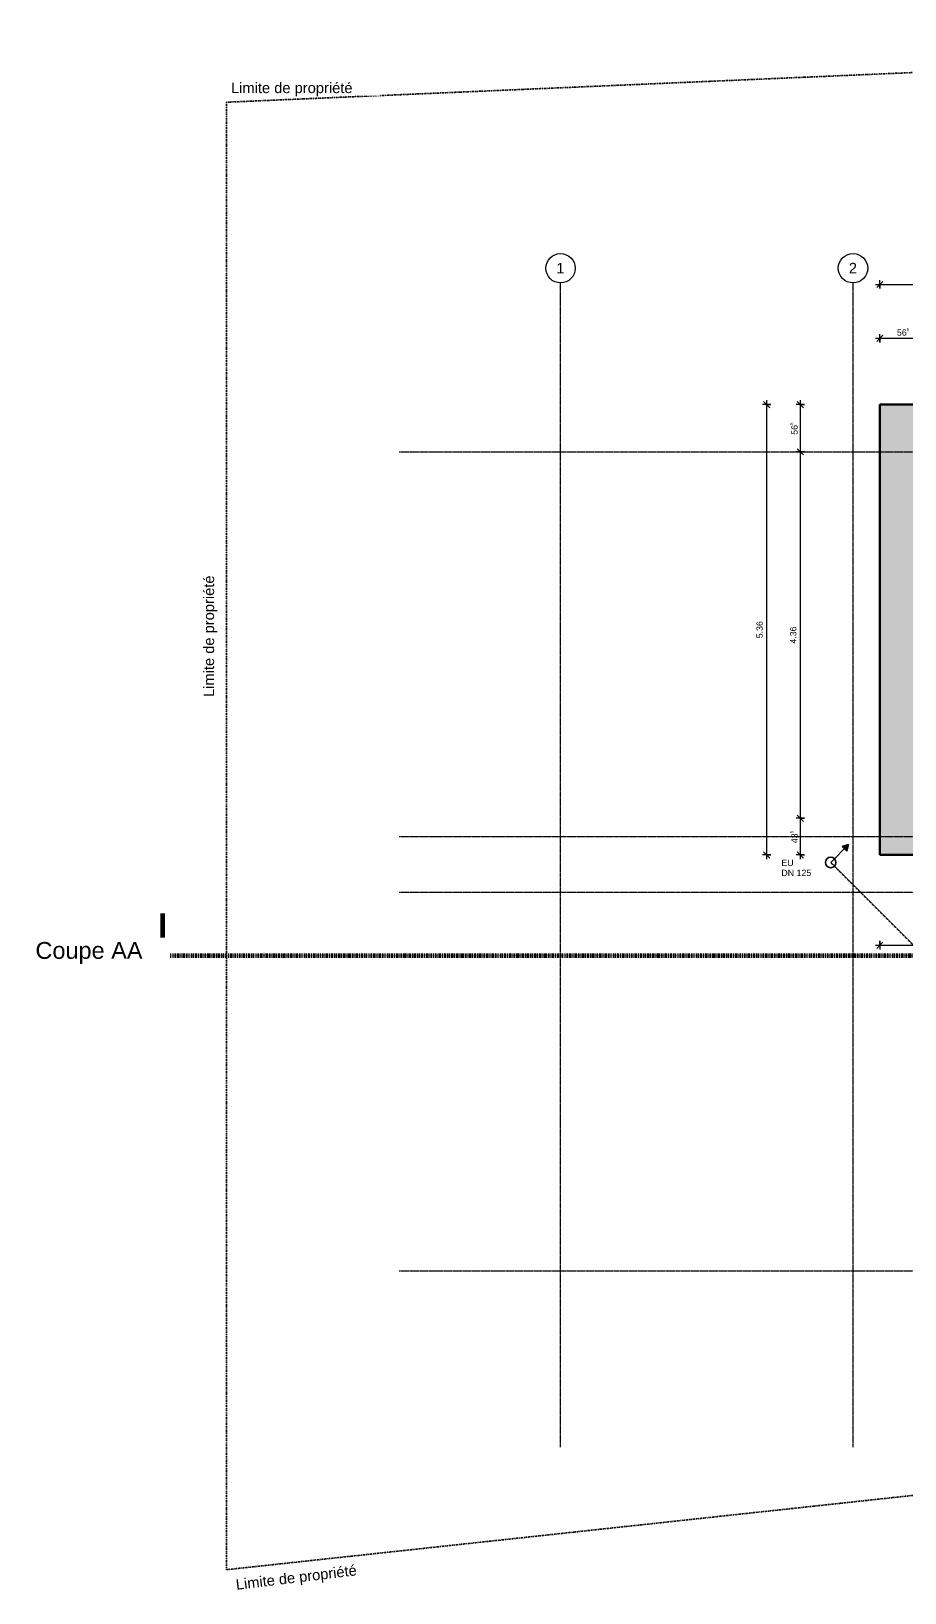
# Model space of a CAD drawing. Header units: millimetres. Extents: x -83 to 30397, y 298 to 25043.
# Drawn here: x -83 to 10306, y 2869 to 21446 of the extents above; entities that cross this region are included whole.
import ezdxf

# ---------------------------------------------------------------- set-up
doc = ezdxf.new("R2010")
doc.units = ezdxf.units.MM
for name, pattern in [('Dash dot', [21, 10, -5, 1, -5]), ('Double dash', [55, 20, -5, 10, -5, 10, -5]), ('Grid Line', [22.225, 12.7, -3.175, 3.175, -3.175]), ('WATER_CONNECTION', [5, 2.5, -2.5])]:
    doc.linetypes.add(name, pattern=pattern)
for name, color, linetype, lineweight in [('A-ANNO-DIMS', 211, 'Continuous', 9), ('A-ANNO-DIMS-50', 211, 'Continuous', 9), ('A-DETL', 90, 'Continuous', 9), ('A-DETL-GENF', 92, 'Continuous', 9), ('A-WALL', 113, 'Continuous', 9), ('A-WALL-PATT', 111, 'Continuous', 35), ('C-PROP-LINE', 91, 'Double dash', 25), ('G-ANNO-SYMB', 111, 'Continuous', 9), ('G-ANNO-TEXT', 231, 'Continuous', 9), ('S-GRID', 1, 'Continuous', 9), ('S-GRID-IDEN', 1, 'Continuous', 9)]:
    doc.layers.add(name, color=color, linetype=linetype, lineweight=lineweight)
doc.styles.add('Arial', font='arial.ttf', dxfattribs={"height": 200})
doc.styles.add('Arial_6', font='arial.ttf', dxfattribs={"height": 75})
doc.styles.add('Arial_7', font='arial.ttf', dxfattribs={"height": 125})
doc.dimstyles.new('ANNOTATION_1_5MM_BLACK', dxfattribs={"dimscale": 304.8, "dimtxt": 76.519455, "dimasz": 0.246063, "dimexe": 0.164042, "dimexo": 0.0625, "dimgap": 0.065617, "dimtad": 1, "dimlfac": 0.001, "dimrnd": 0.005, "dimzin": 0, "dimdsep": 46, "dimtxsty": 'Arial_6', "dimblk1": 'OBLIQUE', "dimblk2": 'OBLIQUE', "dimsah": 1, "dimcen": 0.09, "dimdle": 0.164042, "dimazin": 0, "dimtfac": 1, "dimtdec": 4, "dimtix": 1, "dimtmove": 0, "dimatfit": 3, "dimfxl": 0.164042, "dimfxlon": 1, "dimtvp": 1, "dimtolj": 1, "dimtzin": 0, "dimarcsym": 2})
doc.dimstyles.new('ANNOTATION_1_5MM_BLACK_1', dxfattribs={"dimscale": 304.8, "dimtxt": 76.519455, "dimasz": 0.246063, "dimexe": 0.164042, "dimexo": 0.0625, "dimgap": 0.065617, "dimtad": 1, "dimdec": 1, "dimlfac": 0.1, "dimrnd": 0.5, "dimdsep": 46, "dimtxsty": 'Arial_6', "dimblk1": 'OBLIQUE', "dimblk2": 'OBLIQUE', "dimsah": 1, "dimcen": 0.09, "dimdle": 0.164042, "dimazin": 0, "dimtfac": 1, "dimtdec": 4, "dimtix": 1, "dimtmove": 0, "dimatfit": 3, "dimfxl": 0.164042, "dimfxlon": 1, "dimtvp": 1, "dimtolj": 1, "dimtzin": 0, "dimarcsym": 2})

# ---------------------------------------------------------------- blocks, each defined once
blk = doc.blocks.new('Family - ___-602283-N_F_ E-1')
at = {"layer": 'C-PROP-LINE', "color": 1, "linetype": 'Dash dot'}
for p, q in [((2239, 20602), (21766, 21446)), ((21766, 21446), (29883, 6135)), ((2239, 3144), (2239, 20602)), ((29883, 6135), (2239, 3144))]:
    blk.add_line(p, q, dxfattribs=at)
blk = doc.blocks.new('Coupe - SEC_HOR__HEAD-247405-N_F_ E-1')
at = {"layer": 'G-ANNO-SYMB', "lineweight": 70}
blk.add_line((0, 0), (0, 10), dxfattribs=at)
blk = doc.blocks.new('DIMBLOCK1-N_F_ E-1')
at = {"layer": 'A-ANNO-DIMS-50'}
for p, q in [((9959, 18434), (20870, 18434)), ((10009, 18434), (9972, 18396)), ((10009, 18384), (10009, 18484)), ((10009, 18434), (10047, 18471)), ((10009, 18434), (10009, 18384)), ((20820, 18434), (20783, 18396)), ((20820, 18384), (20820, 18484)), ((20820, 18434), (20858, 18471)), ((20820, 18434), (20820, 18384))]:
    blk.add_line(p, q, dxfattribs=at)
at = {"layer": 'A-ANNO-DIMS-50', "color": 0, "insert": (15284, 18555), "char_height": 75, "width": 314.03, "attachment_point": 1, "line_spacing_factor": 0.941778, "style": 'Arial_6'}
blk.add_mtext('10.81', dxfattribs=at)
blk = doc.blocks.new('_Oblique')
at = {"color": 0, "linetype": 'ByBlock', "lineweight": -2}
blk.add_line((-0.5, -0.5), (0.5, 0.5), dxfattribs=at)
blk = doc.blocks.new('DIMBLOCK2-N_F_ E-1')
at = {"layer": 'A-ANNO-DIMS-50'}
for p, q in [((10009, 17744), (10009, 17844)), ((10572, 17744), (10572, 17844)), ((9959, 17794), (10572, 17794)), ((10009, 17794), (9972, 17756)), ((10009, 17794), (10047, 17831)), ((10009, 17794), (10009, 17744)), ((10572, 17794), (10535, 17756)), ((10572, 17794), (10610, 17831)), ((10572, 17794), (10572, 17744))]:
    blk.add_line(p, q, dxfattribs=at)
at = {"layer": 'A-ANNO-DIMS-50', "color": 0, "insert": (10213, 17915), "char_height": 75, "width": 186.4, "attachment_point": 1, "line_spacing_factor": 0.941778, "style": 'Arial_6'}
blk.add_mtext('56\\A2\\H0.5x;\\S5^  ;\\H2x;', dxfattribs=at)
blk = doc.blocks.new('DIMBLOCK7-N_F_ E-1')
at = {"layer": 'A-ANNO-DIMS-50'}
for p, q in [((9113, 17006), (9013, 17006)), ((9063, 17006), (9025, 17043)), ((9063, 17056), (9063, 16443)), ((9063, 17006), (9100, 16968)), ((9063, 17006), (9113, 17006)), ((9113, 16443), (9013, 16443)), ((9063, 16443), (9025, 16480)), ((9063, 16443), (9100, 16405)), ((9063, 16443), (9113, 16443))]:
    blk.add_line(p, q, dxfattribs=at)
at = {"layer": 'A-ANNO-DIMS-50', "color": 0, "insert": (8942, 16646), "char_height": 75, "width": 186.4, "attachment_point": 1, "rotation": 90, "line_spacing_factor": 0.941778, "style": 'Arial_6'}
blk.add_mtext('56\\A2\\H0.5x;\\S5^  ;\\H2x;', dxfattribs=at)
blk = doc.blocks.new('DIMBLOCK8-N_F_ E-1')
at = {"layer": 'A-ANNO-DIMS-50'}
for p, q in [((9113, 16443), (9013, 16443)), ((9063, 16443), (9025, 16480)), ((9063, 16443), (9063, 12083)), ((9063, 16443), (9100, 16405)), ((9063, 16443), (9113, 16443)), ((9113, 12083), (9013, 12083)), ((9063, 12083), (9025, 12120)), ((9063, 12083), (9100, 12045)), ((9063, 12083), (9113, 12083))]:
    blk.add_line(p, q, dxfattribs=at)
at = {"layer": 'A-ANNO-DIMS-50', "color": 0, "insert": (8942, 14161), "char_height": 75, "width": 244.24, "attachment_point": 1, "rotation": 90, "line_spacing_factor": 0.941778, "style": 'Arial_6'}
blk.add_mtext('4.36', dxfattribs=at)
blk = doc.blocks.new('DIMBLOCK9-N_F_ E-1')
at = {"layer": 'A-ANNO-DIMS-50'}
for p, q in [((9113, 12083), (9013, 12083)), ((9063, 12083), (9025, 12120)), ((9063, 12083), (9063, 11598)), ((9063, 12083), (9100, 12045)), ((9063, 12083), (9113, 12083)), ((9113, 11648), (9013, 11648)), ((9063, 11648), (9025, 11685)), ((9063, 11648), (9100, 11610)), ((9063, 11648), (9113, 11648))]:
    blk.add_line(p, q, dxfattribs=at)
at = {"layer": 'A-ANNO-DIMS-50', "color": 0, "insert": (8942, 11787), "char_height": 75, "width": 186.4, "attachment_point": 1, "rotation": 90, "line_spacing_factor": 0.941778, "style": 'Arial_6'}
blk.add_mtext('43\\A2\\H0.5x;\\S5^  ;\\H2x;', dxfattribs=at)
blk = doc.blocks.new('DIMBLOCK10-N_F_ E-1')
at = {"layer": 'A-ANNO-DIMS-50'}
for p, q in [((8713, 17006), (8613, 17006)), ((8663, 17006), (8625, 17043)), ((8663, 17056), (8663, 11598)), ((8663, 17006), (8700, 16968)), ((8663, 17006), (8713, 17006)), ((8713, 11648), (8613, 11648)), ((8663, 11648), (8625, 11685)), ((8663, 11648), (8700, 11610)), ((8663, 11648), (8713, 11648))]:
    blk.add_line(p, q, dxfattribs=at)
at = {"layer": 'A-ANNO-DIMS-50', "color": 0, "insert": (8542, 14225), "char_height": 75, "width": 244.24, "attachment_point": 1, "rotation": 90, "line_spacing_factor": 0.941778, "style": 'Arial_6'}
blk.add_mtext('5.36', dxfattribs=at)
blk = doc.blocks.new('DIMBLOCK12-N_F_ E-1')
at = {"layer": 'A-ANNO-DIMS-50'}
for p, q in [((10009, 10624), (10009, 10524)), ((10009, 10574), (10009, 10624)), ((10009, 10574), (10047, 10611)), ((14612, 10624), (14612, 10524)), ((14612, 10574), (14612, 10624)), ((14612, 10574), (14650, 10611)), ((9959, 10574), (14612, 10574)), ((10009, 10574), (9972, 10536)), ((14612, 10574), (14575, 10536))]:
    blk.add_line(p, q, dxfattribs=at)
at = {"layer": 'A-ANNO-DIMS-50', "color": 0, "insert": (12190, 10695), "char_height": 75, "width": 291.07, "attachment_point": 1, "line_spacing_factor": 0.941778, "style": 'Arial_6'}
blk.add_mtext('4.60\\A2\\H0.5x;\\S5^  ;\\H2x;', dxfattribs=at)
blk = doc.blocks.new('Quadrillage - M_Grid Head - Circle_3_5-489728-N_F_ E-1')
at = {"layer": 'S-GRID-IDEN'}
blk.add_circle((0, 0), 3.5, dxfattribs=at)

msp = doc.modelspace()

# ---------------------------------------------------------------- hatches: boundary and pattern name
at = {"layer": 'A-DETL-GENF'}
msp.add_hatch(color=33, dxfattribs=at).paths.add_polyline_path([(9616.28, 11692.367), (9636.986, 11769.641), (9559.712, 11748.936)])
at = {"layer": 'A-WALL-PATT', "lineweight": 9}
for points in [[(20820.354, 16442.509), (20820.354, 17005.509), (10009.354, 17005.509), (10009.354, 16442.509), (20257.354, 16442.509)], [(10572.354, 12082.509), (10572.354, 16442.509), (10009.354, 16442.509), (10009.354, 12082.509)], [(14612.354, 11647.509), (14612.354, 12082.509), (10009.354, 12082.509), (10009.354, 11647.509)]]:
    msp.add_hatch(color=256, dxfattribs=at).paths.add_polyline_path(points)

# ---------------------------------------------------------------- linework, layer by layer
at = {"layer": 'A-DETL', "lineweight": 25}
for p, q in [((9424.854, 11557.509), (9636.986, 11769.641)), ((9636.986, 11769.641), (9559.712, 11748.936)), ((9559.712, 11748.936), (9616.28, 11692.367)), ((9616.28, 11692.367), (9636.986, 11769.641))]:
    msp.add_line(p, q, dxfattribs=at)
at = {"layer": 'A-DETL', "linetype": 'WATER_CONNECTION', "lineweight": 25}
msp.add_line((9424.854, 11557.509), (10764.854, 10217.509), dxfattribs=at)
at = {"layer": 'A-DETL', "lineweight": 25}
msp.add_circle((9424.854, 11557.509), 62.5, dxfattribs=at)
at = {"layer": 'A-WALL', "lineweight": 35}
for p, q in [((20820.354, 17005.509), (10009.354, 17005.509)), ((10009.354, 17005.509), (10009.354, 11647.509)), ((10009.354, 11647.509), (14612.354, 11647.509))]:
    msp.add_line(p, q, dxfattribs=at)
at = {"layer": 'G-ANNO-SYMB', "linetype": 'Dash dot', "lineweight": 70}
msp.add_line((1483.247, 10449.991), (28515.828, 10449.991), dxfattribs=at)
at = {"layer": 'S-GRID', "linetype": 'Grid Line'}
for p, q in [((4291.211, 16442.509), (23183.885, 16442.509)), ((4291.211, 11865.009), (23183.885, 11865.009)), ((4291.211, 11205.009), (23183.885, 11205.009)), ((4291.211, 6697.509), (23183.885, 6697.509))]:
    msp.add_line(p, q, dxfattribs=at)

# ---------------------------------------------------------------- block references
at = {"layer": 'C-PROP-LINE', "color": 1, "linetype": 'Dash dot'}
msp.add_blockref('Family - ___-602283-N_F_ E-1', (0, 0), dxfattribs=at)
at = {"layer": 'G-ANNO-SYMB', "lineweight": 70, "xscale": 49.99999999999998, "yscale": 49.99999999999998, "zscale": 49.99999999999998}
msp.add_blockref('Coupe - SEC_HOR__HEAD-247405-N_F_ E-1', (1483.247, 10449.991), dxfattribs=at)
at = {"layer": 'S-GRID-IDEN', "xscale": 49.99999999999998, "yscale": 49.99999999999998, "zscale": 49.99999999999998}
for p in [(6212.354, 18626.704), (9690.854, 18626.704)]:
    msp.add_blockref('Quadrillage - M_Grid Head - Circle_3_5-489728-N_F_ E-1', p, dxfattribs=at)

# ---------------------------------------------------------------- texts
at = {"layer": 'G-ANNO-TEXT', "color": 7, "insert": (1967.007, 13525.931), "char_height": 125, "width": 1743.67031, "attachment_point": 1, "rotation": 90, "style": 'Arial_7', "bg_fill": 3, "box_fill_scale": 1.25, "bg_fill_color": 256, "bg_fill_true_color": 13158600, "bg_fill_transparency": 0}
msp.add_mtext('Limite de propriété', dxfattribs=at)
at = {"layer": 'G-ANNO-TEXT', "color": 33, "char_height": 75, "attachment_point": 1, "style": 'Arial_6'}
for s, insert, width in [('EU', (8838.416, 11590.199), 176.37125), ('DN 125', (8838.416, 11471.136), 436.91969)]:
    msp.add_mtext(s, dxfattribs=dict(at, insert=insert, width=width))

# ---------------------------------------------------------------- dimensions: what is measured, and where the dimension line sits
at = {"layer": 'A-ANNO-DIMS'}
dim = msp.add_linear_dim(base=(20820.354, 18433.675), p1=(10009.354, 18383.675), p2=(20820.354, 18383.675), dimstyle='ANNOTATION_1_5MM_BLACK', override={"dimpost": '<>', "dimfxl": 10811}, dxfattribs=at)
dim.commit()
dim.dimension.update_dxf_attribs({"geometry": 'DIMBLOCK1-N_F_ E-1', "text_midpoint": (15414.854, 18491.968)})
for base, p1, p2, text, dimstyle, override, picture, middle in [((10572.354, 17793.675), (10009.354, 17743.675), (10572.354, 17743.675), '\\A1;56\\Q;{\\A1;{\\H0.5x;\\S5^ ;}}', 'ANNOTATION_1_5MM_BLACK_1', {"dimpost": '<>', "dimfxl": 563}, 'DIMBLOCK2-N_F_ E-1', (10290.854, 17851.968)), ((14612.354, 10573.907), (10009.354, 10623.907), (14612.354, 10623.907), '\\A1;4.60\\Q;{\\A1;{\\H0.5x;\\S5^ ;}}', 'ANNOTATION_1_5MM_BLACK', {"dimpost": '<>', "dimfxl": 4603}, 'DIMBLOCK12-N_F_ E-1', (12310.854, 10632.2))]:
    dim = msp.add_linear_dim(base=base, p1=p1, p2=p2, text=text, dimstyle=dimstyle, override=override, dxfattribs=at)
    dim.commit()
    dim.dimension.update_dxf_attribs({"geometry": picture, "text_midpoint": middle})
for base, p1, p2, override, picture, middle in [((8662.912, 11647.509), (8712.912, 17005.509), (8712.912, 11647.509), {"dimpost": '<>', "dimfxl": 5358}, 'DIMBLOCK10-N_F_ E-1', (8604.594, 14326.509)), ((9062.912, 12082.509), (9112.912, 16442.509), (9112.912, 12082.509), {"dimpost": '<>', "dimfxl": 4360}, 'DIMBLOCK8-N_F_ E-1', (9004.594, 14262.509))]:
    dim = msp.add_linear_dim(base=base, p1=p1, p2=p2, angle=90, dimstyle='ANNOTATION_1_5MM_BLACK', override=override, dxfattribs=at)
    dim.commit()
    dim.dimension.update_dxf_attribs({"geometry": picture, "text_midpoint": middle})
for base, p1, p2, text, override, picture, middle in [((9062.912, 16442.509), (9112.912, 17005.509), (9112.912, 16442.509), '\\A1;56\\Q;{\\A1;{\\H0.5x;\\S5^ ;}}', {"dimpost": '<>', "dimfxl": 563}, 'DIMBLOCK7-N_F_ E-1', (9004.619, 16724.009)), ((9062.912, 11647.509), (9112.912, 12082.509), (9112.912, 11647.509), '\\A1;43\\Q;{\\A1;{\\H0.5x;\\S5^ ;}}', {"dimpost": '<>', "dimfxl": 435}, 'DIMBLOCK9-N_F_ E-1', (9004.594, 11865.009))]:
    dim = msp.add_linear_dim(base=base, p1=p1, p2=p2, angle=90, text=text, dimstyle='ANNOTATION_1_5MM_BLACK_1', override=override, dxfattribs=at)
    dim.commit()
    dim.dimension.update_dxf_attribs({"geometry": picture, "text_midpoint": middle})

# ---------------------------------------------------------------- next in the draw order: texts
at = {"layer": 'G-ANNO-SYMB', "insert": (-32.872, 10611.113), "char_height": 200, "width": 1551.26531, "attachment_point": 1, "style": 'Arial', "bg_fill": 3, "box_fill_scale": 1.25, "bg_fill_color": 256, "bg_fill_true_color": 13158600, "bg_fill_transparency": 0}
msp.add_mtext('Coupe AA', dxfattribs=at)
at = {"layer": 'G-ANNO-TEXT', "color": 7, "insert": (2292.579, 20835.329), "char_height": 125, "width": 1743.67031, "attachment_point": 1, "style": 'Arial_7', "bg_fill": 3, "box_fill_scale": 1.25, "bg_fill_color": 256, "bg_fill_true_color": 13158600, "bg_fill_transparency": 0}
msp.add_mtext('Limite de propriété', dxfattribs=at)
at = {"layer": 'G-ANNO-TEXT', "color": 7, "insert": (2343.325, 3028.289), "char_height": 125, "width": 1743.67031, "attachment_point": 1, "rotation": 6.9101902, "style": 'Arial_7', "bg_fill": 3, "box_fill_scale": 1.25, "bg_fill_color": 256, "bg_fill_true_color": 13158600, "bg_fill_transparency": 0}
msp.add_mtext('Limite de propriété', dxfattribs=at)
at = {"layer": 'S-GRID-IDEN', "char_height": 125, "width": 116.24469, "attachment_point": 1, "style": 'Arial_7', "bg_fill": 3, "box_fill_scale": 1.25, "bg_fill_color": 256, "bg_fill_true_color": 13158600, "bg_fill_transparency": 0}
for s, insert in [('1', (6162.543, 18690.914)), ('2', (9641.043, 18690.914))]:
    msp.add_mtext(s, dxfattribs=dict(at, insert=insert))

# ---------------------------------------------------------------- next in the draw order: linework, layer by layer
at = {"layer": 'S-GRID', "linetype": 'Grid Line'}
for p, q in [((6212.354, 4601.222), (6212.354, 18451.704)), ((9690.854, 4601.222), (9690.854, 18451.704))]:
    msp.add_line(p, q, dxfattribs=at)

doc.saveas('drawing.dxf')
